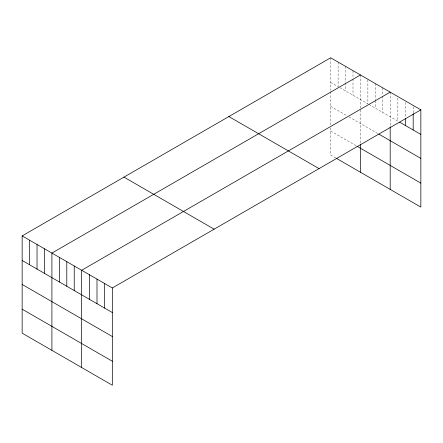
<?xml version="1.0" encoding="UTF-8"?>
<svg xmlns="http://www.w3.org/2000/svg" width="443" height="443" viewBox="0 0 443 443"><rect width="100%" height="100%" fill="white"/><g stroke="black" fill="none" stroke-linecap="round" stroke-linejoin="round"><path stroke-width="0.33" stroke-dasharray="2.21 1.66" d="M330.677 82.359L338.114 86.651L338.114 62.07M339.831 87.642L367.873 103.834L367.873 79.253M369.019 104.493L397.858 121.144L397.858 96.563M330.677 106.342L346.697 115.59M348.99 116.913L377.602 133.432M330.677 131.05L356.427 145.919M335.827 158.007L330.677 155.033L330.677 127.617M413.186 106.78L413.186 112.926M405.522 102.355L405.522 117.373M390.189 92.138L390.189 126.045M382.752 87.841L382.752 95.356M382.752 96.037L382.752 112.422M375.315 83.55L375.315 99.935M375.315 100.616L375.315 108.125M360.436 74.956L360.436 143.427M352.993 70.664L352.993 78.173M352.993 78.854L352.993 95.239M345.557 66.367L345.557 82.071M345.557 82.752L345.557 90.948M330.677 57.778L330.677 90.35M330.677 91.684L330.677 124.876"/><path stroke-width="0.66" d="M22.15 235.903L112.323 287.967L112.323 385.222L22.15 333.164L22.15 235.903L330.677 57.778L420.85 109.836L420.85 207.097L336.398 158.339M360.436 74.956L51.909 253.086L51.909 350.341M390.189 92.138L81.667 270.263L81.667 367.524M112.323 287.967L420.85 109.836M399.625 122.163L420.85 134.417M378.748 134.091L420.85 158.4M357.003 146.251L420.85 183.114M228.865 116.559L319.038 168.622M123.962 177.122L214.135 229.181M22.15 260.484L112.323 312.542M22.15 284.467L112.323 336.53M22.15 309.175L112.323 361.239M413.186 113.607L413.186 129.993M405.522 118.741L405.522 125.568M390.189 126.709L390.189 189.394M360.436 144.113L360.436 172.216M104.659 283.542L104.659 308.118M96.995 279.112L96.995 303.693M89.331 274.688L89.331 299.269M74.225 265.972L74.225 290.547M66.788 261.675L66.788 286.256M59.345 257.377L59.345 281.958M44.466 248.789L44.466 273.37M37.029 244.492L37.029 269.073M29.587 240.2L29.587 264.776"/></g></svg>
